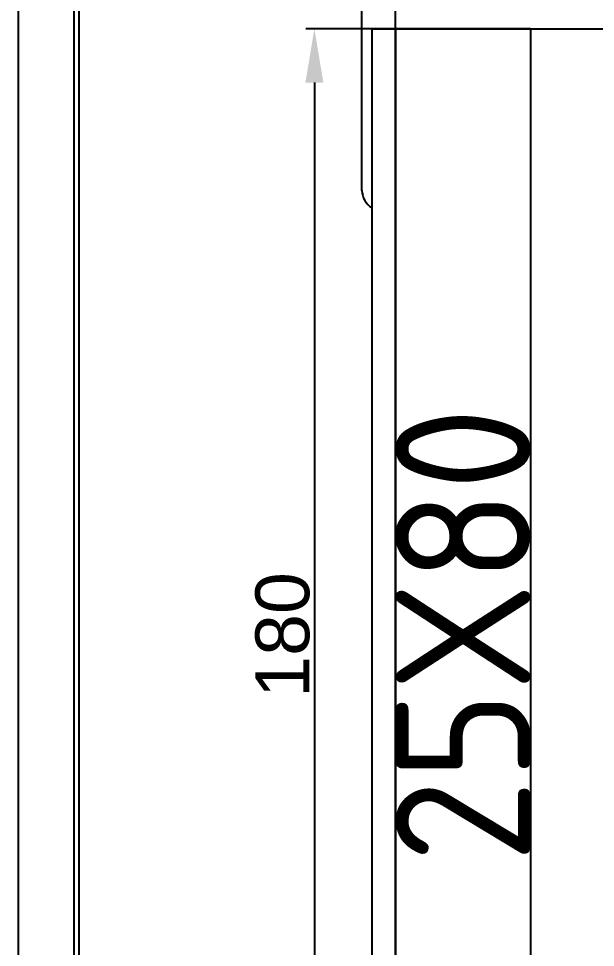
# Model space of a CAD drawing. Header units: millimetres. Extents: x 42356 to 50646, y 31507 to 39566.
# Drawn here: x 47411.5 to 47497.2, y 33754.6 to 33892.5 of the extents above; entities that cross this region are included whole.
import ezdxf

# ---------------------------------------------------------------- set-up
doc = ezdxf.new("R2010")
doc.units = ezdxf.units.MM
doc.layers.add('! NO PLOT !', color=7, linetype='Continuous', true_color=0xff75dd, plot=False)
doc.layers.add('000-PI-ORMAR', color=2, linetype='Continuous')
doc.layers.add('002-PI-Kabelska kanalica', color=150, linetype='Continuous')
doc.styles.add('PI0', font='isocpeur.ttf', dxfattribs={"width": 0.9})
doc.styles.get("Standard").update_dxf_attribs({"font": 'arial.ttf'})
doc.dimstyles.new('ISO-25-lb', dxfattribs={"dimtxt": 8, "dimasz": 8, "dimexe": 1.25, "dimexo": 0.625, "dimtad": 1, "dimtxsty": 'Standard', "dimcen": 5, "dimadec": 0, "dimazin": 0, "dimtfac": 1, "dimtmove": 0, "dimatfit": 3, "dimfxl": 0, "dimarcsym": 0})

# ---------------------------------------------------------------- blocks, each defined once
blk = doc.blocks.new('2000x800 montažna')
at = {"layer": '000-PI-ORMAR'}
for p, q in [((45403.52, 34384.53), (45403.52, 36225.53)), ((45398.52, 36198.03), (45398.52, 36225.03)), ((45400.02, 36222.03), (46113.02, 36222.03)), ((45400.02, 34388.03), (45400.02, 36222.03))]:
    blk.add_line(p, q, dxfattribs=at)
blk.add_arc((45401.52, 36198.03), 3, 180, 240.0006, dxfattribs=at)
blk = doc.blocks.new('*U113')
at = {"layer": '002-PI-Kabelska kanalica'}
for p, q in [((-20, -100), (-20, 80)), ((0, -100), (0, 80)), ((-20, -100), (0, -100))]:
    blk.add_line(p, q, dxfattribs=at)
blk = doc.blocks.new('*D222')
at = {"layer": '! NO PLOT !', "color": 0, "linetype": 'Continuous', "lineweight": -2, "ltscale": 0.25, "transparency": 16777216}
for p, q in [((47486.9, 33890.99), (47454.21, 33890.99)), ((47455.46, 33882.99), (47455.46, 33718.99)), ((47486.9, 33710.99), (47454.21, 33710.99))]:
    blk.add_line(p, q, dxfattribs=at)
at = {"layer": '! NO PLOT !', "color": 0, "ltscale": 0.25, "transparency": 16777216}
for points in [[(47454.12, 33882.99), (47456.79, 33882.99), (47455.46, 33890.99)], [(47454.12, 33718.99), (47456.79, 33718.99), (47455.46, 33710.99)]]:
    blk.add_solid(points, dxfattribs=at)
at = {"layer": 'Defpoints', "color": 0, "ltscale": 0.25, "transparency": 16777216}
for p in [(47487.53, 33890.99), (47455.46, 33710.99), (47487.53, 33710.99)]:
    blk.add_point(p, dxfattribs=at)
at = {"layer": '! NO PLOT !', "color": 0, "ltscale": 0.25, "transparency": 16777216, "insert": (47450.75, 33800.99), "char_height": 8, "attachment_point": 5, "rotation": 90}
blk.add_mtext('180', dxfattribs=at)

msp = doc.modelspace()

# ---------------------------------------------------------------- linework, layer by layer
at = {"layer": '000-PI-ORMAR'}
for p, q in [((47420.526, 31875.989), (47420.526, 33973.989)), ((47419.776, 31975.489), (47419.776, 33972.489)), ((47411.526, 31977.989), (47411.526, 33969.989))]:
    msp.add_line(p, q, dxfattribs=at)

# ---------------------------------------------------------------- block references
at = {"rotation": 180}
msp.add_blockref('*U113', (47467.526, 33790.989), dxfattribs=at)
at = {"layer": '000-PI-ORMAR'}
msp.add_blockref('2000x800 montažna', (2064.005, -2331.044), dxfattribs=at)

# ---------------------------------------------------------------- texts
at = {"insert": (47477.526, 33800.989), "char_height": 20, "width": 16.78721, "attachment_point": 5, "rotation": 90, "style": 'PI0'}
msp.add_mtext('25X80', dxfattribs=at)

# ---------------------------------------------------------------- dimensions: what is measured, and where the dimension line sits
at = {"layer": '! NO PLOT !', "ltscale": 0.25}
dim = msp.add_linear_dim(base=(47455.456, 33710.989), p1=(47487.526, 33890.989), p2=(47487.526, 33710.989), angle=90, dimstyle='ISO-25-lb', dxfattribs=at)
dim.commit()
dim.dimension.update_dxf_attribs({"geometry": '*D222', "text_midpoint": (47450.746, 33800.989)})

doc.saveas('drawing.dxf')
